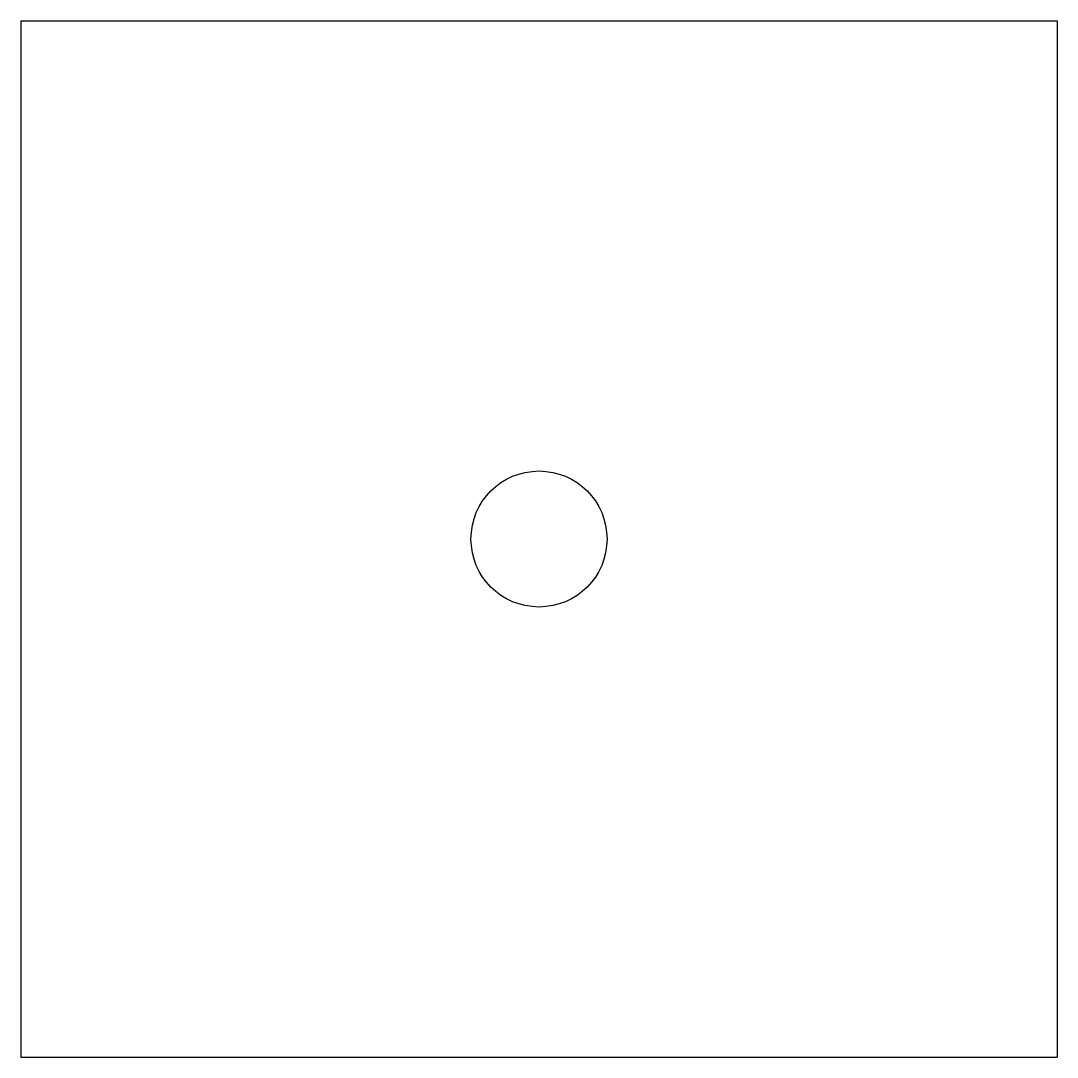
# Model space of a CAD drawing. Header units: millimetres. Extents: x -19.1 to 19.1, y -19.1 to 19.1.
import ezdxf

# ---------------------------------------------------------------- set-up
doc = ezdxf.new("R2010")
doc.units = ezdxf.units.MM

msp = doc.modelspace()

# ---------------------------------------------------------------- linework, layer by layer
at = {"color": 7, "linetype": 'Continuous', "lineweight": 25}
for p, q in [((-19.05, 19.05), (19.05, 19.05)), ((-19.05, 19.05), (-19.05, -19.05)), ((19.05, 19.05), (19.05, -19.05)), ((-19.05, -19.05), (19.05, -19.05))]:
    msp.add_line(p, q, dxfattribs=at)
msp.add_circle((0, 0), 2.5, dxfattribs=at)

doc.saveas('drawing.dxf')
